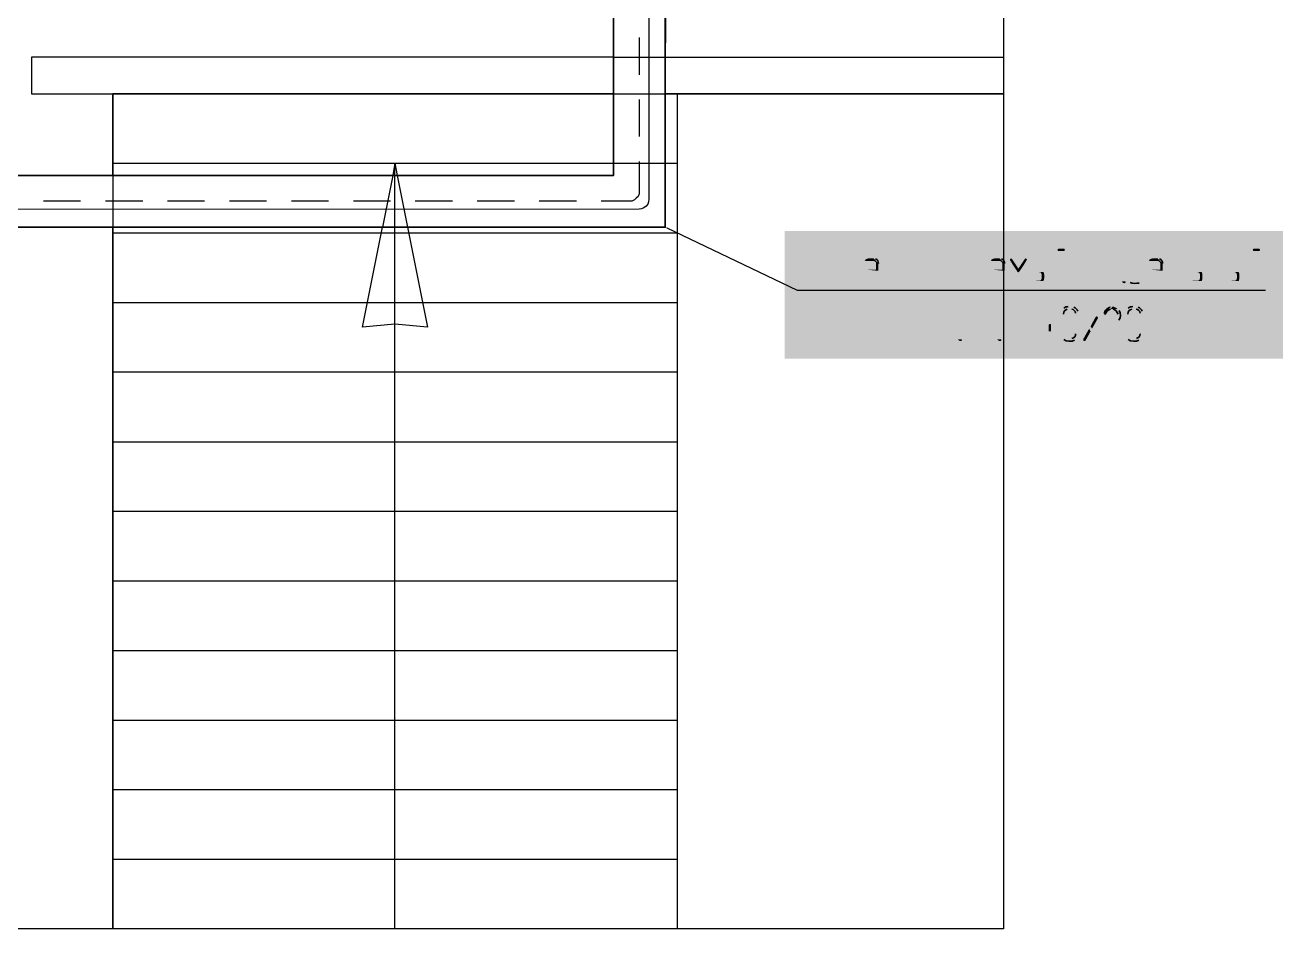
# Model space of a CAD drawing. Header units: millimetres. Extents: x -211 to 10565, y -2293 to 2244.
# Drawn here: x 5109.2 to 5236, y 93.1 to 184.3 of the extents above; entities that cross this region are included whole.
import ezdxf

# ---------------------------------------------------------------- set-up
doc = ezdxf.new("R2010")
doc.units = ezdxf.units.MM
doc.layers.add('PDF _Геометрия', color=7, linetype='Continuous')
doc.layers.add('PDF _Сплошная заливка', color=7, linetype='Continuous')

msp = doc.modelspace()

# ---------------------------------------------------------------- hatches: boundary and pattern name
at = {"layer": 'PDF _Сплошная заливка', "transparency": 33554559}
for points in [[(5189.11, 161.72), (5187.61, 161.72), (5187.52, 161.68), (5187.5, 161.59), (5187.5, 158.36), (5187.54, 158.25), (5187.63, 158.23), (5187.71, 158.25), (5187.71, 158.27), (5187.75, 158.36), (5187.75, 161.47), (5188.98, 161.47), (5189.24, 161.59), (5189.24, 161.61), (5189.21, 161.7)], [(5189.24, 161.59), (5188.98, 161.47), (5188.98, 158.36), (5189.02, 158.25), (5189.11, 158.23), (5189.21, 158.25), (5189.21, 158.27), (5189.24, 158.36)], [(5213.89, 161.72), (5213.38, 161.72), (5213.29, 161.68), (5213.27, 161.59), (5213.29, 161.51), (5213.38, 161.47), (5213.89, 161.47), (5213.97, 161.51), (5214.01, 161.59), (5213.97, 161.68)], [(5221.74, 161.72), (5220.49, 161.72), (5220.4, 161.68), (5220.36, 161.61), (5220.38, 161.55), (5221.21, 160.73), (5220.87, 160.73), (5220.79, 160.71), (5220.68, 160.68), (5220.59, 160.64), (5220.53, 160.58), (5220.47, 160.49), (5220.38, 160.32), (5220.38, 158.63), (5220.4, 158.55), (5220.47, 158.46), (5220.87, 158.48), (5220.79, 158.5), (5220.7, 158.55), (5220.64, 158.63), (5220.64, 160.32), (5220.7, 160.39), (5220.79, 160.45), (5220.87, 160.47), (5221.38, 160.47), (5221.8, 160.49), (5221.74, 160.56), (5221.74, 160.58), (5221.72, 160.58), (5220.81, 161.47), (5221.76, 161.47), (5221.84, 161.51), (5221.86, 161.59), (5221.82, 161.68)], [(5233.57, 161.72), (5233.06, 161.72), (5232.97, 161.68), (5232.95, 161.59), (5232.97, 161.51), (5233.06, 161.47), (5233.57, 161.47), (5233.65, 161.51), (5233.69, 161.59), (5233.65, 161.68)], [(5190.74, 160.73), (5189.85, 160.73), (5189.76, 160.68), (5189.74, 160.6), (5189.74, 157.36), (5189.79, 157.28), (5189.87, 157.23), (5189.95, 157.28), (5190, 157.36), (5190, 158.23), (5190.84, 158.23), (5191.01, 158.31), (5191.1, 158.38), (5191.14, 158.44), (5190, 158.48), (5190, 160.47), (5190.74, 160.47), (5191.14, 160.49), (5191.08, 160.58), (5191.01, 160.64), (5190.93, 160.68), (5190.84, 160.71)], [(5191.14, 160.49), (5190.74, 160.47), (5190.82, 160.45), (5190.91, 160.39), (5190.97, 160.32), (5190.99, 160.22), (5190.99, 158.74), (5190.97, 158.63), (5190.91, 158.55), (5190.82, 158.5), (5190.74, 158.48), (5190, 158.48), (5191.14, 158.44), (5191.2, 158.53), (5191.22, 158.63), (5191.22, 160.32), (5191.2, 160.41)], [(5191.82, 160.49), (5191.73, 160.32), (5191.73, 158.63), (5191.75, 158.55), (5191.82, 158.44), (5192.22, 158.48), (5192.13, 158.5), (5192.05, 158.55), (5191.99, 158.63), (5191.99, 160.32), (5192.05, 160.39), (5192.13, 160.45), (5192.22, 160.47), (5192.73, 160.47)], [(5192.73, 160.73), (5192.22, 160.73), (5192.11, 160.71), (5192.03, 160.68), (5191.94, 160.64), (5191.86, 160.56), (5191.82, 160.49), (5192.73, 160.47), (5192.81, 160.45), (5192.9, 160.39), (5192.96, 160.32), (5192.98, 160.22), (5192.98, 158.74), (5192.96, 158.63), (5192.9, 158.55), (5192.81, 158.5), (5192.73, 158.48), (5192.22, 158.48), (5191.82, 158.44), (5191.94, 158.31), (5192.03, 158.27), (5192.11, 158.23), (5192.81, 158.23), (5192.92, 158.27), (5193, 158.31), (5193.09, 158.38), (5193.13, 158.44), (5193.19, 158.53), (5193.21, 158.63), (5193.21, 160.32), (5193.19, 160.41), (5193.15, 160.49), (5193.09, 160.58), (5193, 160.64), (5192.92, 160.68), (5192.83, 160.71)], [(5193.81, 160.49), (5193.72, 160.32), (5193.72, 158.63), (5193.74, 158.55), (5193.81, 158.44), (5193.93, 158.31), (5194.1, 158.23), (5195.1, 158.23), (5195.18, 158.27), (5195.2, 158.36), (5195.16, 158.44), (5195.08, 158.48), (5194.21, 158.48), (5194.12, 158.5), (5194.04, 158.55), (5193.98, 158.63), (5193.98, 159.35), (5195.12, 159.35), (5195.18, 159.39), (5195.2, 159.48), (5193.98, 159.6), (5193.98, 160.32), (5194.04, 160.39), (5194.12, 160.45), (5194.21, 160.47), (5194.72, 160.47)], [(5195.86, 160.73), (5195.77, 160.68), (5195.73, 160.6), (5195.73, 158.34), (5195.77, 158.25), (5195.86, 158.23), (5195.94, 158.25), (5195.94, 158.27), (5195.99, 158.36), (5195.99, 159.16), (5196.24, 159.46), (5195.99, 159.54), (5195.99, 160.6), (5195.94, 160.68)], [(5197.11, 160.73), (5197.09, 160.73), (5197, 160.68), (5195.99, 159.54), (5196.24, 159.46), (5197, 158.29), (5197.04, 158.25), (5197.09, 158.23), (5197.19, 158.27), (5197.21, 158.36), (5197.21, 158.42), (5196.43, 159.67), (5197.19, 160.51), (5197.23, 160.6), (5197.19, 160.68)], [(5199.46, 160.73), (5197.83, 160.73), (5197.74, 160.68), (5197.72, 160.6), (5197.72, 158.36), (5197.76, 158.25), (5197.85, 158.23), (5197.93, 158.25), (5197.93, 158.27), (5197.97, 158.36), (5197.97, 160.47), (5199.46, 160.47), (5199.88, 160.49), (5199.82, 160.58), (5199.73, 160.64), (5199.65, 160.68), (5199.56, 160.71)], [(5198.97, 160.47), (5198.71, 160.47), (5198.71, 158.36), (5198.76, 158.25), (5198.84, 158.23), (5198.93, 158.25), (5198.93, 158.27), (5198.97, 158.36)], [(5199.88, 160.49), (5199.46, 160.47), (5199.56, 160.45), (5199.69, 160.32), (5199.71, 160.22), (5199.71, 158.36), (5199.75, 158.25), (5199.84, 158.23), (5199.92, 158.25), (5199.92, 158.27), (5199.96, 158.36), (5199.96, 160.22), (5199.94, 160.32), (5199.92, 160.41)], [(5200.58, 160.73), (5200.49, 160.68), (5200.45, 160.6), (5200.45, 158.63), (5200.47, 158.55), (5200.53, 158.44), (5200.94, 158.48), (5200.85, 158.5), (5200.77, 158.55), (5200.7, 158.63), (5200.7, 160.6), (5200.66, 160.68)], [(5201.8, 160.73), (5201.72, 160.68), (5201.7, 160.6), (5201.7, 158.48), (5200.94, 158.48), (5200.53, 158.44), (5200.66, 158.31), (5200.75, 158.27), (5200.83, 158.23), (5201.85, 158.23), (5201.91, 158.27), (5201.93, 158.36), (5201.93, 160.6), (5201.89, 160.68)], [(5203.45, 160.73), (5202.57, 160.73), (5202.48, 160.68), (5202.46, 160.6), (5202.46, 157.36), (5202.5, 157.28), (5202.59, 157.23), (5202.67, 157.28), (5202.71, 157.36), (5202.71, 158.23), (5203.56, 158.23), (5203.73, 158.31), (5203.81, 158.38), (5203.86, 158.44), (5202.71, 158.48), (5202.71, 160.47), (5203.45, 160.47), (5203.86, 160.49), (5203.79, 160.58), (5203.73, 160.64), (5203.65, 160.68), (5203.56, 160.71)], [(5203.86, 160.49), (5203.45, 160.47), (5203.54, 160.45), (5203.62, 160.39), (5203.69, 160.32), (5203.71, 160.22), (5203.71, 158.74), (5203.69, 158.63), (5203.62, 158.55), (5203.54, 158.5), (5203.45, 158.48), (5202.71, 158.48), (5203.86, 158.44), (5203.92, 158.53), (5203.94, 158.63), (5203.94, 160.32), (5203.92, 160.41)], [(5204.58, 160.73), (5204.49, 160.68), (5204.45, 160.6), (5204.45, 158.63), (5204.47, 158.55), (5204.53, 158.46), (5204.94, 158.48), (5204.85, 158.5), (5204.77, 158.55), (5204.7, 158.63), (5204.7, 160.6), (5204.66, 160.68)], [(5205.8, 160.73), (5205.72, 160.68), (5205.7, 160.6), (5205.7, 158.48), (5204.94, 158.48), (5204.53, 158.46), (5204.6, 158.38), (5204.66, 158.31), (5204.75, 158.27), (5204.85, 158.23), (5205.7, 158.23), (5205.7, 157.74), (5205.68, 157.64), (5205.61, 157.55), (5205.55, 157.51), (5205.44, 157.49), (5204.68, 157.49), (5204.6, 157.45), (5204.58, 157.36), (5204.6, 157.28), (5204.7, 157.23), (5205.55, 157.23), (5205.72, 157.32), (5205.8, 157.38), (5205.85, 157.45), (5205.91, 157.53), (5205.93, 157.64), (5205.93, 160.6), (5205.89, 160.68)], [(5206.52, 160.49), (5206.44, 160.32), (5206.44, 158.63), (5206.46, 158.55), (5206.52, 158.44), (5206.65, 158.31), (5206.82, 158.23), (5207.81, 158.23), (5207.9, 158.27), (5207.92, 158.36), (5207.88, 158.44), (5207.79, 158.48), (5206.93, 158.48), (5206.84, 158.5), (5206.76, 158.55), (5206.69, 158.63), (5206.69, 159.35), (5207.84, 159.35), (5207.9, 159.39), (5207.92, 159.48), (5206.69, 159.6), (5206.69, 160.32), (5206.76, 160.39), (5206.84, 160.45), (5206.93, 160.47), (5207.43, 160.47)], [(5208.58, 160.73), (5208.49, 160.68), (5208.45, 160.6), (5208.7, 160.18), (5209.21, 159.41), (5209.32, 159.71), (5208.68, 160.66), (5208.62, 160.71)], [(5208.45, 160.6), (5208.45, 158.36), (5208.49, 158.25), (5208.58, 158.23), (5208.66, 158.25), (5208.66, 158.27), (5208.7, 158.36), (5208.7, 160.18)], [(5210.06, 160.73), (5210.04, 160.73), (5209.95, 160.66), (5209.32, 159.71), (5209.21, 159.41), (5209.23, 159.37), (5209.32, 159.33), (5209.34, 159.33), (5209.42, 159.41), (5209.93, 160.18), (5210.18, 160.6), (5210.14, 160.68)], [(5210.18, 160.6), (5209.93, 160.18), (5209.93, 158.36), (5209.97, 158.25), (5210.06, 158.23), (5210.14, 158.25), (5210.16, 158.27), (5210.18, 158.36)], [(5210.8, 160.73), (5210.71, 160.68), (5210.67, 160.6), (5210.67, 158.34), (5210.71, 158.25), (5210.8, 158.23), (5211.52, 158.23), (5211.69, 158.31), (5211.77, 158.38), (5211.83, 158.44), (5210.92, 158.48), (5210.92, 159.35), (5211.41, 159.35), (5211.83, 159.37), (5211.77, 159.46), (5211.69, 159.52), (5211.6, 159.56), (5211.52, 159.58), (5211.41, 159.6), (5210.92, 159.6), (5210.92, 160.6), (5210.88, 160.68)], [(5212.28, 160.73), (5212.19, 160.68), (5212.15, 160.6), (5212.15, 158.34), (5212.19, 158.25), (5212.28, 158.23), (5212.36, 158.25), (5212.38, 158.27), (5212.41, 158.36), (5212.41, 160.6), (5212.36, 160.68)], [(5213.02, 160.73), (5212.93, 160.68), (5212.89, 160.6), (5212.89, 158.63), (5212.91, 158.55), (5212.98, 158.46), (5213.38, 158.48), (5213.29, 158.5), (5213.21, 158.55), (5213.15, 158.63), (5213.15, 160.6), (5213.1, 160.68)], [(5214.25, 160.73), (5214.16, 160.68), (5214.14, 160.6), (5214.14, 158.48), (5213.38, 158.48), (5212.98, 158.46), (5213.04, 158.38), (5213.1, 158.31), (5213.19, 158.27), (5213.29, 158.23), (5214.29, 158.23), (5214.35, 158.27), (5214.37, 158.36), (5214.37, 160.6), (5214.33, 160.68)], [(5216.51, 160.73), (5216.43, 160.68), (5216.38, 160.6), (5216.38, 158.34), (5216.43, 158.25), (5216.51, 158.23), (5216.6, 158.25), (5216.6, 158.27), (5216.64, 158.36), (5216.64, 159.16), (5216.89, 159.46), (5216.64, 159.54), (5216.64, 160.6), (5216.6, 160.68)], [(5217.76, 160.73), (5217.74, 160.73), (5217.65, 160.68), (5216.64, 159.54), (5216.89, 159.46), (5217.65, 158.29), (5217.7, 158.25), (5217.74, 158.23), (5217.84, 158.27), (5217.87, 158.36), (5217.87, 158.42), (5217.08, 159.67), (5217.84, 160.51), (5217.89, 160.6), (5217.84, 160.68)], [(5218.46, 160.49), (5218.37, 160.32), (5218.37, 158.63), (5218.39, 158.55), (5218.46, 158.44), (5218.58, 158.31), (5218.67, 158.27), (5218.75, 158.23), (5219.39, 158.23), (5219.49, 158.25), (5219.58, 158.27), (5219.66, 158.34), (5219.73, 158.4), (5220.11, 158.42), (5220.02, 158.46), (5218.86, 158.48), (5218.78, 158.5), (5218.69, 158.55), (5218.63, 158.63), (5218.63, 160.32), (5218.69, 160.39), (5218.78, 160.45), (5218.86, 160.47), (5219.62, 160.47)], [(5219.73, 160.73), (5218.86, 160.73), (5218.75, 160.71), (5218.67, 160.68), (5218.58, 160.64), (5218.5, 160.56), (5218.46, 160.49), (5219.62, 160.47), (5219.62, 158.74), (5219.6, 158.63), (5219.54, 158.55), (5219.45, 158.5), (5219.37, 158.48), (5218.86, 158.48), (5220.02, 158.46), (5219.98, 158.5), (5219.9, 158.57), (5219.88, 158.63), (5219.85, 158.74), (5219.85, 160.62), (5219.83, 160.68)], [(5222.46, 160.49), (5222.37, 160.32), (5222.37, 158.63), (5222.39, 158.55), (5222.46, 158.44), (5222.58, 158.31), (5222.75, 158.23), (5223.75, 158.23), (5223.83, 158.27), (5223.85, 158.36), (5223.81, 158.44), (5223.73, 158.48), (5222.86, 158.48), (5222.77, 158.5), (5222.69, 158.55), (5222.63, 158.63), (5222.63, 159.35), (5223.77, 159.35), (5223.83, 159.39), (5223.85, 159.48), (5222.63, 159.6), (5222.63, 160.32), (5222.69, 160.39), (5222.77, 160.45), (5222.86, 160.47), (5223.37, 160.47)], [(5225.72, 160.73), (5224.98, 160.73), (5224.91, 160.71), (5224.85, 160.62), (5224.36, 158.38), (5224.36, 158.36), (5224.4, 158.27), (5224.49, 158.23), (5224.55, 158.25), (5224.59, 158.34), (5225.08, 160.47), (5225.61, 160.47), (5225.84, 160.6), (5225.84, 160.62), (5225.82, 160.68)], [(5225.84, 160.6), (5225.61, 160.47), (5225.61, 158.36), (5225.63, 158.25), (5225.72, 158.23), (5225.82, 158.25), (5225.82, 158.27), (5225.84, 158.36)], [(5226.5, 160.73), (5226.41, 160.68), (5226.37, 160.6), (5226.37, 158.34), (5226.41, 158.25), (5226.5, 158.23), (5227.45, 158.23), (5227.56, 158.27), (5227.64, 158.31), (5227.73, 158.38), (5227.77, 158.44), (5226.63, 158.48), (5226.63, 159.35), (5227.37, 159.35), (5227.79, 159.37), (5227.73, 159.46), (5227.64, 159.52), (5227.56, 159.56), (5227.47, 159.58), (5227.37, 159.6), (5226.63, 159.6), (5226.63, 160.6), (5226.58, 160.68)], [(5228.49, 160.73), (5228.4, 160.68), (5228.36, 160.6), (5228.36, 158.36), (5228.4, 158.25), (5228.49, 158.23), (5228.57, 158.25), (5228.57, 158.27), (5228.61, 158.36), (5228.61, 159.35), (5229.61, 159.35), (5228.61, 159.6), (5228.61, 160.6), (5228.57, 160.68)], [(5229.71, 160.73), (5229.63, 160.68), (5229.61, 160.6), (5229.61, 159.6), (5228.61, 159.6), (5229.61, 159.35), (5229.61, 158.36), (5229.63, 158.25), (5229.71, 158.23), (5229.82, 158.25), (5229.82, 158.27), (5229.84, 158.36), (5229.84, 160.6), (5229.8, 160.68)], [(5230.48, 160.73), (5230.39, 160.68), (5230.35, 160.6), (5230.35, 158.34), (5230.39, 158.25), (5230.48, 158.23), (5231.2, 158.23), (5231.37, 158.31), (5231.45, 158.38), (5231.51, 158.44), (5230.6, 158.48), (5230.6, 159.35), (5231.09, 159.35), (5231.51, 159.37), (5231.45, 159.46), (5231.37, 159.52), (5231.28, 159.56), (5231.2, 159.58), (5231.09, 159.6), (5230.6, 159.6), (5230.6, 160.6), (5230.56, 160.68)], [(5231.96, 160.73), (5231.87, 160.68), (5231.83, 160.6), (5231.83, 158.34), (5231.87, 158.25), (5231.96, 158.23), (5232.04, 158.25), (5232.06, 158.27), (5232.08, 158.36), (5232.08, 160.6), (5232.04, 160.68)], [(5232.7, 160.73), (5232.61, 160.68), (5232.57, 160.6), (5232.57, 158.63), (5232.59, 158.55), (5232.66, 158.46), (5233.06, 158.48), (5232.97, 158.5), (5232.89, 158.55), (5232.83, 158.63), (5232.83, 160.6), (5232.78, 160.68)], [(5233.93, 160.73), (5233.84, 160.68), (5233.82, 160.6), (5233.82, 158.48), (5233.06, 158.48), (5232.66, 158.46), (5232.72, 158.38), (5232.78, 158.31), (5232.87, 158.27), (5232.97, 158.23), (5233.97, 158.23), (5234.03, 158.27), (5234.05, 158.36), (5234.05, 160.6), (5234.01, 160.68)], [(5211.83, 159.37), (5211.41, 159.35), (5211.52, 159.33), (5211.58, 159.29), (5211.64, 159.2), (5211.67, 159.1), (5211.67, 158.74), (5211.64, 158.63), (5211.58, 158.55), (5211.52, 158.5), (5211.41, 158.48), (5210.92, 158.48), (5211.83, 158.44), (5211.88, 158.53), (5211.92, 158.74), (5211.92, 159.1), (5211.9, 159.2), (5211.88, 159.29)], [(5227.79, 159.37), (5227.37, 159.35), (5227.45, 159.33), (5227.54, 159.29), (5227.6, 159.2), (5227.62, 159.1), (5227.62, 158.74), (5227.6, 158.63), (5227.54, 158.55), (5227.45, 158.5), (5227.37, 158.48), (5226.63, 158.48), (5227.77, 158.44), (5227.83, 158.53), (5227.85, 158.63), (5227.85, 159.2), (5227.83, 159.29)], [(5231.51, 159.37), (5231.09, 159.35), (5231.2, 159.33), (5231.26, 159.29), (5231.32, 159.2), (5231.34, 159.1), (5231.34, 158.74), (5231.32, 158.63), (5231.26, 158.55), (5231.2, 158.5), (5231.09, 158.48), (5230.6, 158.48), (5231.51, 158.44), (5231.56, 158.53), (5231.6, 158.74), (5231.6, 159.1), (5231.58, 159.2), (5231.56, 159.29)], [(5220.11, 158.42), (5219.73, 158.4), (5219.77, 158.36), (5219.83, 158.29), (5219.96, 158.23), (5220, 158.23), (5220.09, 158.25), (5220.13, 158.36)], [(5199.98, 154.89), (5199.9, 154.84), (5199.86, 154.76), (5199.86, 152.49), (5199.9, 152.41), (5199.98, 152.39), (5200.07, 152.41), (5200.07, 152.43), (5200.11, 152.52), (5200.11, 153.32), (5200.37, 153.62), (5200.11, 153.7), (5200.11, 154.76), (5200.07, 154.84)], [(5201.23, 154.89), (5201.21, 154.89), (5201.13, 154.84), (5200.11, 153.7), (5200.37, 153.62), (5201.13, 152.45), (5201.17, 152.41), (5201.21, 152.39), (5201.32, 152.43), (5201.34, 152.52), (5201.34, 152.58), (5200.56, 153.83), (5201.32, 154.67), (5201.36, 154.76), (5201.32, 154.84)], [(5203.22, 154.89), (5202.35, 154.89), (5202.25, 154.86), (5202.16, 154.84), (5202.08, 154.8), (5201.99, 154.72), (5201.95, 154.65), (5203.12, 154.63), (5203.12, 152.9), (5203.1, 152.79), (5203.03, 152.71), (5202.95, 152.66), (5202.86, 152.64), (5202.35, 152.64), (5203.52, 152.62), (5203.48, 152.66), (5203.39, 152.73), (5203.37, 152.79), (5203.35, 152.9), (5203.35, 154.78), (5203.33, 154.84)], [(5203.98, 154.89), (5203.9, 154.84), (5203.86, 154.76), (5203.86, 152.52), (5203.9, 152.41), (5203.98, 152.39), (5204.07, 152.41), (5204.07, 152.43), (5204.11, 152.52), (5204.11, 153.51), (5205.11, 153.51), (5204.11, 153.76), (5204.11, 154.76), (5204.07, 154.84)], [(5205.21, 154.89), (5205.13, 154.84), (5205.11, 154.76), (5205.11, 153.76), (5204.11, 153.76), (5205.11, 153.51), (5205.11, 152.52), (5205.13, 152.41), (5205.21, 152.39), (5205.32, 152.41), (5205.32, 152.43), (5205.34, 152.52), (5205.34, 154.76), (5205.3, 154.84)], [(5207.2, 154.89), (5206.33, 154.89), (5206.23, 154.86), (5206.14, 154.84), (5206.06, 154.8), (5205.97, 154.72), (5205.93, 154.65), (5207.09, 154.63), (5207.09, 152.9), (5207.07, 152.79), (5207.01, 152.71), (5206.93, 152.66), (5206.84, 152.64), (5206.33, 152.64), (5207.5, 152.62), (5207.45, 152.66), (5207.37, 152.73), (5207.35, 152.79), (5207.33, 152.9), (5207.33, 154.78), (5207.31, 154.84)], [(5209.19, 154.89), (5208.45, 154.89), (5208.39, 154.86), (5208.32, 154.78), (5207.84, 152.54), (5207.84, 152.52), (5207.88, 152.43), (5207.96, 152.39), (5208.03, 152.41), (5208.07, 152.49), (5208.55, 154.63), (5209.08, 154.63), (5209.32, 154.76), (5209.32, 154.78), (5209.3, 154.84)], [(5209.32, 154.76), (5209.08, 154.63), (5209.08, 152.52), (5209.1, 152.41), (5209.19, 152.39), (5209.3, 152.41), (5209.3, 152.43), (5209.32, 152.52)], [(5211.98, 155.88), (5211.9, 155.86), (5211.86, 155.77), (5211.37, 153.28), (5211.37, 153.26), (5211.39, 153.17), (5211.5, 153.13), (5212.36, 153.13), (5212.36, 152.52), (5212.41, 152.41), (5212.49, 152.39), (5212.58, 152.41), (5212.58, 152.43), (5212.62, 152.52), (5212.62, 153.13), (5213, 153.13), (5213.08, 153.17), (5213.1, 153.26), (5213.06, 153.34), (5212.98, 153.38), (5211.64, 153.38), (5212.11, 155.73), (5212.11, 155.75), (5212.07, 155.84)], [(5215.98, 154.89), (5215.88, 154.84), (5215.85, 154.76), (5215.85, 154.7), (5216.45, 153.64), (5216.6, 153.38), (5217.1, 152.45), (5217.12, 152.43), (5217.21, 152.39), (5217.31, 152.43), (5217.34, 152.52), (5217.34, 152.58), (5216.74, 153.64), (5216.6, 153.89), (5216.09, 154.82), (5216.07, 154.84)], [(5217.21, 154.89), (5217.15, 154.86), (5217.1, 154.82), (5216.6, 153.89), (5216.74, 153.64), (5217.34, 154.7), (5217.34, 154.76), (5217.31, 154.84)], [(5201.95, 154.65), (5201.87, 154.48), (5201.87, 152.79), (5201.89, 152.71), (5201.95, 152.6), (5202.08, 152.47), (5202.16, 152.43), (5202.25, 152.39), (5202.88, 152.39), (5202.99, 152.41), (5203.07, 152.43), (5203.16, 152.49), (5203.22, 152.56), (5203.6, 152.58), (5203.52, 152.62), (5202.35, 152.64), (5202.27, 152.66), (5202.19, 152.71), (5202.12, 152.79), (5202.12, 154.48), (5202.19, 154.55), (5202.27, 154.61), (5202.35, 154.63), (5203.12, 154.63)], [(5205.93, 154.65), (5205.85, 154.48), (5205.85, 152.79), (5205.87, 152.71), (5205.93, 152.6), (5206.06, 152.47), (5206.14, 152.43), (5206.23, 152.39), (5206.86, 152.39), (5206.97, 152.41), (5207.05, 152.43), (5207.14, 152.49), (5207.2, 152.56), (5207.58, 152.58), (5207.5, 152.62), (5206.33, 152.64), (5206.25, 152.66), (5206.16, 152.71), (5206.1, 152.79), (5206.1, 154.48), (5206.16, 154.55), (5206.25, 154.61), (5206.33, 154.63), (5207.09, 154.63)], [(5212.49, 154.12), (5212.41, 154.08), (5212.36, 154.02), (5212.36, 153.38), (5211.64, 153.38), (5212.62, 153.38), (5212.62, 154.02), (5212.58, 154.1)], [(5216.45, 153.64), (5215.85, 152.58), (5215.85, 152.52), (5215.88, 152.43), (5215.98, 152.39), (5216.05, 152.41), (5216.09, 152.45), (5216.6, 153.38)], [(5203.6, 152.58), (5203.22, 152.56), (5203.33, 152.45), (5203.37, 152.43), (5203.45, 152.39), (5203.5, 152.39), (5203.58, 152.41), (5203.62, 152.52)], [(5207.58, 152.58), (5207.2, 152.56), (5207.31, 152.45), (5207.35, 152.43), (5207.43, 152.39), (5207.48, 152.39), (5207.56, 152.41), (5207.6, 152.52)]]:
    msp.add_hatch(color=256, dxfattribs=at).paths.add_polyline_path(points)
h = msp.add_hatch(color=256, dxfattribs=at)
h.paths.add_polyline_path([(5194.72, 160.73), (5194.21, 160.73), (5194.1, 160.71), (5194.02, 160.68), (5193.93, 160.64), (5193.85, 160.56), (5193.81, 160.49), (5194.72, 160.47), (5194.8, 160.45), (5194.88, 160.39), (5194.95, 160.32), (5194.97, 160.22), (5194.97, 159.6), (5193.98, 159.6), (5195.2, 159.48), (5195.2, 160.22)], flags=0)
h.paths.add_polyline_path([(5194.91, 160.68), (5194.82, 160.71)], flags=0)
h = msp.add_hatch(color=256, dxfattribs=at)
h.paths.add_polyline_path([(5207.43, 160.73), (5206.93, 160.73), (5206.82, 160.71), (5206.73, 160.68), (5206.65, 160.64), (5206.57, 160.56), (5206.52, 160.49), (5207.43, 160.47), (5207.52, 160.45), (5207.6, 160.39), (5207.67, 160.32), (5207.69, 160.22), (5207.69, 159.6), (5206.69, 159.6), (5207.92, 159.48), (5207.92, 160.22)], flags=0)
h.paths.add_polyline_path([(5207.62, 160.68), (5207.54, 160.71)], flags=0)
h = msp.add_hatch(color=256, dxfattribs=at)
h.paths.add_polyline_path([(5221.8, 160.49), (5221.38, 160.47), (5221.46, 160.45), (5221.55, 160.39), (5221.61, 160.32), (5221.63, 160.22), (5221.63, 158.74), (5221.61, 158.63), (5221.55, 158.55), (5221.46, 158.5), (5221.38, 158.48), (5220.87, 158.48), (5220.47, 158.46), (5220.53, 158.38), (5220.59, 158.31)], flags=0)
h.paths.add_polyline_path([(5221.48, 158.23), (5221.65, 158.31), (5221.74, 158.38), (5221.78, 158.44), (5221.84, 158.53), (5221.86, 158.63), (5221.86, 160.3), (5221.84, 160.41)], flags=0)
h = msp.add_hatch(color=256, dxfattribs=at)
h.paths.add_polyline_path([(5223.37, 160.73), (5222.86, 160.73), (5222.75, 160.71), (5222.67, 160.68), (5222.58, 160.64), (5222.5, 160.56), (5222.46, 160.49), (5223.37, 160.47), (5223.45, 160.45), (5223.54, 160.39), (5223.6, 160.32), (5223.62, 160.22), (5223.62, 159.6), (5222.63, 159.6), (5223.85, 159.48), (5223.85, 160.22)], flags=0)
h.paths.add_polyline_path([(5223.56, 160.68), (5223.47, 160.71)], flags=0)
h = msp.add_hatch(color=256, dxfattribs=at)
h.paths.add_polyline_path([(5213.82, 155.65), (5213.76, 155.58), (5213.72, 155.5), (5213.65, 155.41), (5213.63, 155.33), (5213.61, 155.22), (5213.61, 153.02), (5213.63, 152.94), (5213.76, 152.69), (5213.84, 152.6), (5213.91, 152.56)], flags=0)
h.paths.add_polyline_path([(5214.97, 152.49), (5215.05, 152.54), (5215.14, 152.6), (5214.35, 152.64), (5214.27, 152.64), (5214.18, 152.66), (5214.08, 152.73), (5213.95, 152.85), (5213.89, 152.94), (5213.87, 153.04), (5213.87, 155.12)], flags=0)
h.paths.add_polyline_path([(5214.25, 155.63), (5214.61, 155.63)], flags=0)
h = msp.add_hatch(color=256, dxfattribs=at)
h.paths.add_polyline_path([(5214.61, 155.88), (5214.35, 155.88)], flags=0)
h.paths.add_polyline_path([(5213.91, 155.71), (5213.82, 155.65), (5214.61, 155.63), (5214.69, 155.63)], flags=0)
h.paths.add_polyline_path([(5215.09, 155.22), (5215.09, 153.13)], flags=0)
h.paths.add_polyline_path([(5214.71, 152.64), (5214.35, 152.64), (5215.14, 152.6), (5215.2, 152.69), (5215.24, 152.77), (5215.3, 152.85), (5215.33, 152.94), (5215.35, 153.04), (5215.35, 155.22), (5215.33, 155.33), (5215.3, 155.41)], flags=0)
h.paths.add_polyline_path([(5214.9, 155.82), (5214.8, 155.86), (5214.71, 155.86)], flags=0)
h = msp.add_hatch(color=256, dxfattribs=at)
h.paths.add_polyline_path([(5219.33, 155.63), (5218.71, 155.63), (5218.75, 155.63), (5218.86, 155.61)], flags=0)
h.paths.add_polyline_path([(5219.37, 155.12), (5219.37, 154.93), (5219.35, 154.84), (5219.3, 154.74), (5219.24, 154.65), (5217.89, 152.58), (5217.87, 152.52), (5217.91, 152.43), (5217.99, 152.39), (5219.47, 152.39), (5219.56, 152.43), (5219.6, 152.52), (5219.56, 152.6), (5219.47, 152.64), (5218.22, 152.64), (5219.45, 154.51)], flags=0)
h.paths.add_polyline_path([(5219.47, 155.48), (5219.41, 155.56)], flags=0)
h = msp.add_hatch(color=256, dxfattribs=at)
h.paths.add_polyline_path([(5218.69, 155.88), (5218.61, 155.88), (5218.5, 155.86), (5218.42, 155.84), (5218.33, 155.8), (5218.25, 155.73), (5218.18, 155.69), (5218.12, 155.63), (5218.06, 155.56), (5217.99, 155.48), (5217.95, 155.39), (5217.91, 155.29), (5217.91, 155.25), (5217.95, 155.16)], flags=0)
h.paths.add_polyline_path([(5218.61, 155.61), (5218.71, 155.63), (5219.33, 155.63), (5219.16, 155.75), (5218.99, 155.84), (5218.88, 155.86), (5218.8, 155.88)], flags=0)
h = msp.add_hatch(color=256, dxfattribs=at)
h.paths.add_polyline_path([(5220.32, 155.65), (5220.26, 155.58), (5220.21, 155.5), (5220.15, 155.41), (5220.13, 155.33), (5220.11, 155.22), (5220.11, 153.02), (5220.13, 152.94), (5220.26, 152.69), (5220.34, 152.6), (5220.4, 152.56)], flags=0)
h.paths.add_polyline_path([(5221.46, 152.49), (5221.55, 152.54), (5221.63, 152.6), (5220.85, 152.64), (5220.76, 152.64), (5220.68, 152.66), (5220.57, 152.73), (5220.45, 152.85), (5220.38, 152.94), (5220.36, 153.04), (5220.36, 155.12)], flags=0)
h.paths.add_polyline_path([(5220.74, 155.63), (5221.1, 155.63)], flags=0)
h = msp.add_hatch(color=256, dxfattribs=at)
h.paths.add_polyline_path([(5221.1, 155.88), (5220.85, 155.88)], flags=0)
h.paths.add_polyline_path([(5220.4, 155.71), (5220.32, 155.65), (5221.1, 155.63), (5221.19, 155.63)], flags=0)
h.paths.add_polyline_path([(5221.59, 155.22), (5221.59, 153.13)], flags=0)
h.paths.add_polyline_path([(5221.21, 152.64), (5220.85, 152.64), (5221.63, 152.6), (5221.7, 152.69), (5221.74, 152.77), (5221.8, 152.85), (5221.82, 152.94), (5221.84, 153.04), (5221.84, 155.22), (5221.82, 155.33), (5221.8, 155.41)], flags=0)
h.paths.add_polyline_path([(5221.4, 155.82), (5221.29, 155.86), (5221.21, 155.86)], flags=0)

# ---------------------------------------------------------------- linework, layer by layer
at = {"layer": 'PDF _Геометрия', "lineweight": 25}
for points in [[(5082.16, 177.53), (5082.16, 249.6), (5207.81, 249.6), (5207.81, 177.34), (5173.75, 177.36)], [(5172.07, 201.02), (5172.07, 166.69), (5172.03, 166.44), (5171.95, 166.19), (5171.78, 166), (5171.57, 165.83), (5171.33, 165.72), (5171.08, 165.7), (5100.3, 165.66)], [(5168.5, 181.02), (5109.84, 181.02), (5109.84, 177.34), (5168.5, 177.34), (5118.01, 177.34)], [(5173.72, 181.02), (5207.81, 181.02)], [(5173.72, 177.34), (5207.81, 177.34), (5207.81, 93.12), (5082.16, 93.12), (5082.16, 177.34)], [(5173.75, 177.34), (5174.93, 177.34), (5174.93, 93.12), (5118.01, 93.12), (5118.01, 163.88), (5118.01, 93.12)], [(5118.01, 169.11), (5118.01, 177.34), (5118.01, 169.11)], [(5118.01, 170.33), (5168.5, 170.33)], [(5146.47, 170.33), (5146.24, 169.11)], [(5146.47, 169.11), (5146.47, 170.33), (5146.7, 169.11)], [(5173.72, 170.33), (5174.93, 170.33)], [(5147.74, 163.88), (5149.75, 153.79), (5146.47, 154.1), (5143.19, 153.79), (5145.2, 163.88)], [(5146.47, 93.12), (5146.47, 163.88)], [(5173.89, 163.82), (5187.03, 157.53), (5234.22, 157.53)], [(5118.01, 163.31), (5174.93, 163.31)], [(5118.01, 156.28), (5174.93, 156.28)], [(5118.01, 149.28), (5174.93, 149.28)], [(5118.01, 142.25), (5174.93, 142.25)], [(5118.01, 135.23), (5174.93, 135.23)], [(5118.01, 128.22), (5174.93, 128.22)], [(5118.01, 121.2), (5174.93, 121.2)], [(5118.01, 114.17), (5174.93, 114.17)], [(5118.01, 107.17), (5174.93, 107.17)], [(5118.01, 100.14), (5174.93, 100.14)]]:
    msp.add_lwpolyline(points, dxfattribs=at)
at = {"layer": 'PDF _Геометрия', "lineweight": 35}
msp.add_lwpolyline([(5173.72, 201.02), (5168.5, 201.02), (5168.5, 169.11), (5101.06, 169.11), (5101.06, 163.88), (5173.72, 163.88)], dxfattribs=at)
msp.add_lwpolyline([(5173.72, 169.11), (5173.72, 163.88), (5173.75, 201.02)], close=True, dxfattribs=at)
at = {"layer": 'PDF _Геометрия', "color": 1, "lineweight": 25}
for points in [[(5171.1, 183.01), (5171.1, 179.26)], [(5171.1, 176.77), (5171.1, 173.02)], [(5171.1, 170.52), (5171.1, 167.5), (5171.08, 167.24), (5170.97, 166.99), (5170.8, 166.8), (5170.61, 166.63), (5170.36, 166.52), (5170.11, 166.5), (5167.27, 166.5)], [(5114.77, 166.5), (5111.03, 166.5)], [(5121.04, 166.5), (5117.27, 166.5)], [(5127.28, 166.5), (5123.53, 166.5)], [(5133.52, 166.5), (5129.77, 166.5)], [(5139.76, 166.5), (5136.02, 166.5)], [(5146.03, 166.5), (5142.28, 166.5)], [(5152.27, 166.5), (5148.52, 166.5)], [(5158.51, 166.5), (5154.76, 166.5)], [(5164.77, 166.5), (5161.01, 166.5)]]:
    msp.add_lwpolyline(points, dxfattribs=at)
at = {"layer": 'PDF _Геометрия', "color": 254, "lineweight": 25, "true_color": 0xdcdcdc}
for points in [[(5168.5, 181.02), (5173.72, 181.02)], [(5168.5, 177.34), (5173.72, 177.34)], [(5168.5, 170.33), (5173.72, 170.33)], [(5118.01, 169.11), (5118.01, 163.88)], [(5146.24, 169.11), (5145.2, 163.88)], [(5146.47, 163.88), (5146.47, 169.11)], [(5146.7, 169.11), (5147.74, 163.88)]]:
    msp.add_lwpolyline(points, dxfattribs=at)
at = {"layer": 'PDF _Геометрия', "lineweight": 0}
for points in [[(5118.01, 170.33), (5118.01, 170.35)], [(5118.01, 163.31), (5118.01, 163.33)], [(5118.01, 156.28), (5118.01, 156.3)], [(5118.01, 149.28), (5118.01, 149.3)], [(5118.01, 142.25), (5118.01, 142.27)], [(5118.01, 135.23), (5118.01, 135.25)], [(5118.01, 128.22), (5118.01, 128.24)], [(5118.01, 121.2), (5118.01, 121.22)], [(5118.01, 114.17), (5118.01, 114.19)], [(5118.01, 107.17), (5118.01, 107.19)], [(5118.01, 100.14), (5118.01, 100.17)]]:
    msp.add_lwpolyline(points, dxfattribs=at)
at = {"layer": 'PDF _Геометрия', "lineweight": 35}
for points in [[(5195.2, 160.22), (5195.23, 160.42), (5195.09, 160.62), (5194.91, 160.68)], [(5207.92, 160.22), (5207.95, 160.42), (5207.81, 160.62), (5207.62, 160.68)], [(5223.85, 160.22), (5223.88, 160.42), (5223.74, 160.62), (5223.56, 160.68)], [(5220.59, 158.31), (5220.82, 158.15), (5221.21, 158.24), (5221.48, 158.23)], [(5213.87, 155.12), (5213.85, 155.4), (5214.01, 155.53), (5214.25, 155.63)], [(5214.35, 155.88), (5214.2, 155.86), (5214.01, 155.85), (5213.91, 155.71)], [(5214.69, 155.63), (5214.88, 155.57), (5215.07, 155.43), (5215.09, 155.22)], [(5215.3, 155.41), (5215.22, 155.6), (5215.09, 155.73), (5214.9, 155.82)], [(5217.95, 155.16), (5218.22, 154.96), (5218.08, 155.53), (5218.61, 155.61)], [(5218.86, 155.61), (5219.11, 155.55), (5219.28, 155.35), (5219.37, 155.12)], [(5219.45, 154.51), (5219.67, 154.84), (5219.69, 155.13), (5219.47, 155.48)], [(5220.36, 155.12), (5220.34, 155.4), (5220.51, 155.53), (5220.74, 155.63)], [(5220.85, 155.88), (5220.69, 155.86), (5220.51, 155.85), (5220.4, 155.71)], [(5221.19, 155.63), (5221.37, 155.57), (5221.57, 155.43), (5221.59, 155.22)], [(5221.8, 155.41), (5221.71, 155.6), (5221.59, 155.73), (5221.4, 155.82)], [(5213.91, 152.56), (5214.13, 152.33), (5214.73, 152.33), (5214.97, 152.49)], [(5215.09, 153.13), (5215.11, 152.83), (5214.94, 152.75), (5214.71, 152.64)], [(5220.4, 152.56), (5220.63, 152.33), (5221.22, 152.33), (5221.46, 152.49)], [(5221.59, 153.13), (5221.61, 152.83), (5221.44, 152.75), (5221.21, 152.64)]]:
    msp.add_open_spline(points, degree=3, dxfattribs=at)
at = {"layer": 'PDF _Сплошная заливка', "lineweight": 35, "transparency": 33554559}
msp.add_solid([(5173.89, 163.77), (5173.72, 163.88), (5173.91, 163.84)], dxfattribs=at)
at = {"layer": 'PDF _Сплошная заливка', "color": 7, "lineweight": 35, "true_color": 0xffffff, "transparency": 33554559}
for points in [[(5185.74, 163.48), (5185.74, 150.63), (5235.98, 163.48)], [(5185.74, 150.63), (5235.98, 163.48), (5235.98, 150.63)]]:
    msp.add_solid(points, dxfattribs=at)

doc.saveas('drawing.dxf')
